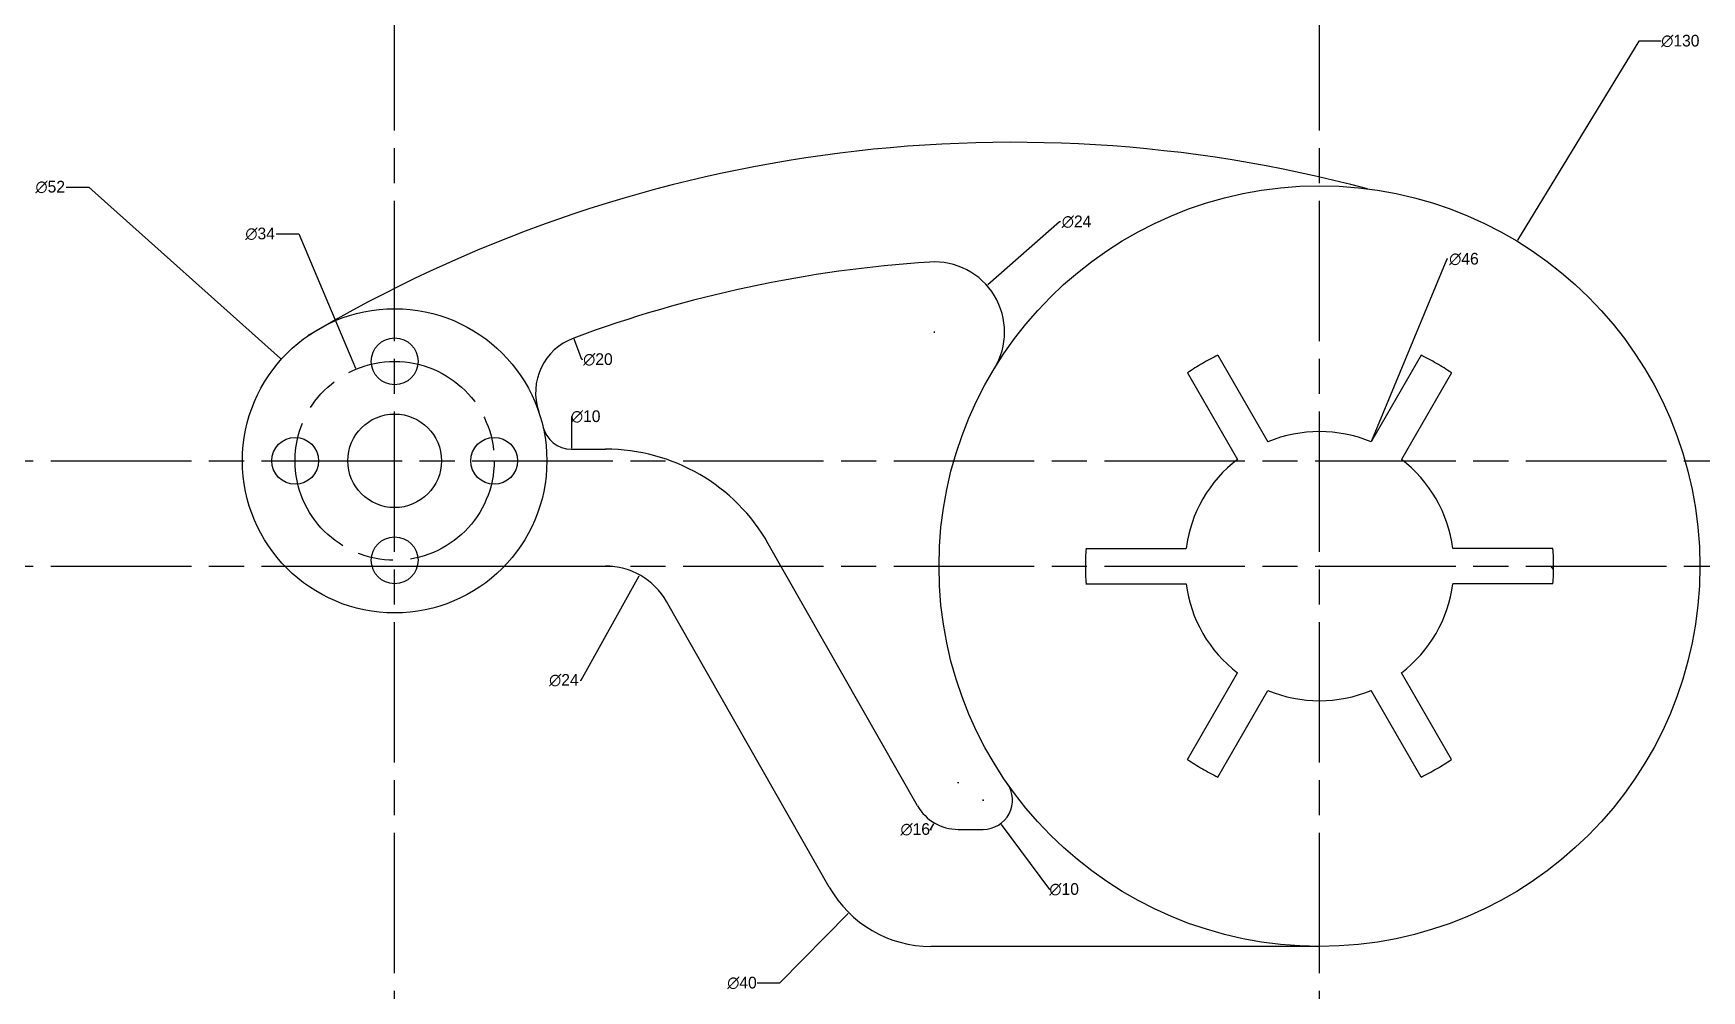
# Model space of a CAD drawing. Header units: inches. Extents: x -1109 to -824, y -253 to -90.
import ezdxf

# ---------------------------------------------------------------- set-up
doc = ezdxf.new("R2010")
doc.units = ezdxf.units.IN
doc.header["$MEASUREMENT"] = 0
doc.linetypes.add('ACAD_ISO08W100', pattern=[36, 24, -3, 6, -3])
doc.dimstyles.get("Standard").update_dxf_attribs({"dimtxt": 2, "dimasz": 0.18, "dimexe": 0.18, "dimexo": 0.0625, "dimgap": 0.09, "dimtad": 0, "dimtih": 1, "dimtoh": 1, "dimdec": 0, "dimzin": 0, "dimdsep": 46, "dimtxsty": 'Standard', "dimcen": 0.0885, "dimadec": 0, "dimazin": 0, "dimtfac": 1, "dimtdec": 0, "dimtofl": 0, "dimtmove": 0, "dimatfit": 3, "dimfxl": 1, "dimtolj": 1, "dimtzin": 0, "dimarcsym": 0})

# ---------------------------------------------------------------- blocks, each defined once
blk = doc.blocks.new('*D8')
at = {"color": 0, "lineweight": -2}
for p, q in [((-834.81, -90.95), (-855.51, -125)), ((-830.97, -90.95), (-834.81, -90.95)), ((-889.45, -180.7), (-889.27, -180.7)), ((-889.36, -180.79), (-889.36, -180.61))]:
    blk.add_line(p, q, dxfattribs=at)
at = {"color": 0}
blk.add_solid([(-855.53, -124.99), (-855.48, -125.02), (-855.6, -125.16)], dxfattribs=at)
at = {"layer": 'Defpoints', "color": 0}
for p in [(-855.6, -125.16), (-923.12, -236.25)]:
    blk.add_point(p, dxfattribs=at)
at = {"color": 0, "insert": (-827.71, -90.95), "char_height": 2, "attachment_point": 5}
blk.add_mtext('\\A1;∅130', dxfattribs=at)
blk = doc.blocks.new('*D9')
at = {"color": 0, "lineweight": -2}
for p, q in [((-867.61, -128.22), (-880.49, -159.29)), ((-867.43, -128.22), (-867.61, -128.22)), ((-889.45, -180.7), (-889.27, -180.7)), ((-889.36, -180.79), (-889.36, -180.61))]:
    blk.add_line(p, q, dxfattribs=at)
at = {"color": 0}
blk.add_solid([(-880.51, -159.28), (-880.46, -159.3), (-880.55, -159.45)], dxfattribs=at)
at = {"layer": 'Defpoints', "color": 0}
for p in [(-880.55, -159.45), (-898.16, -201.95)]:
    blk.add_point(p, dxfattribs=at)
at = {"color": 0, "insert": (-864.68, -128.22), "char_height": 2, "attachment_point": 5}
blk.add_mtext('\\A1;∅46', dxfattribs=at)
blk = doc.blocks.new('*D10')
at = {"color": 0, "lineweight": -2}
for p, q in [((-1103.45, -115.91), (-1099.6, -115.91)), ((-1099.6, -115.91), (-1066.86, -145.24)), ((-1047.45, -162.7), (-1047.27, -162.7)), ((-1047.36, -162.79), (-1047.36, -162.61))]:
    blk.add_line(p, q, dxfattribs=at)
at = {"color": 0}
blk.add_solid([(-1066.84, -145.21), (-1066.88, -145.26), (-1066.72, -145.36)], dxfattribs=at)
at = {"layer": 'Defpoints', "color": 0}
for p in [(-1066.72, -145.36), (-1027.99, -180.05)]:
    blk.add_point(p, dxfattribs=at)
at = {"color": 0, "insert": (-1106.2, -115.91), "char_height": 2, "attachment_point": 5}
blk.add_mtext('\\A1;∅52', dxfattribs=at)
blk = doc.blocks.new('*D11')
at = {"color": 0, "lineweight": -2}
for p, q in [((-1067.59, -123.91), (-1063.74, -123.91)), ((-1063.74, -123.91), (-1054.04, -146.88)), ((-1047.45, -162.7), (-1047.27, -162.7)), ((-1047.36, -162.79), (-1047.36, -162.61))]:
    blk.add_line(p, q, dxfattribs=at)
at = {"color": 0}
blk.add_solid([(-1054.01, -146.87), (-1054.07, -146.89), (-1053.97, -147.04)], dxfattribs=at)
at = {"layer": 'Defpoints', "color": 0}
for p in [(-1053.97, -147.04), (-1040.74, -178.36)]:
    blk.add_point(p, dxfattribs=at)
at = {"color": 0, "insert": (-1070.34, -123.91), "char_height": 2, "attachment_point": 5}
blk.add_mtext('\\A1;∅34', dxfattribs=at)
blk = doc.blocks.new('*D12')
at = {"color": 0, "lineweight": -2}
for p, q in [((-955.82, -225.7), (-955.64, -225.7)), ((-955.73, -225.79), (-955.73, -225.61)), ((-981.58, -251.95), (-969.89, -240.08)), ((-985.43, -251.95), (-981.58, -251.95))]:
    blk.add_line(p, q, dxfattribs=at)
at = {"color": 0}
blk.add_solid([(-969.91, -240.06), (-969.87, -240.1), (-969.76, -239.95)], dxfattribs=at)
at = {"layer": 'Defpoints', "color": 0}
for p in [(-941.69, -211.45), (-969.76, -239.95)]:
    blk.add_point(p, dxfattribs=at)
at = {"color": 0, "insert": (-988.02, -251.95), "char_height": 2, "attachment_point": 5}
blk.add_mtext('\\A1;∅40', dxfattribs=at)
blk = doc.blocks.new('*D13')
at = {"color": 0, "lineweight": -2}
for p, q in [((-946.89, -220.7), (-946.71, -220.7)), ((-946.8, -220.79), (-946.8, -220.61)), ((-935.42, -235.95), (-943.7, -224.85)), ((-935.24, -235.95), (-935.42, -235.95))]:
    blk.add_line(p, q, dxfattribs=at)
at = {"color": 0}
blk.add_solid([(-943.68, -224.84), (-943.73, -224.87), (-943.81, -224.71)], dxfattribs=at)
at = {"layer": 'Defpoints', "color": 0}
for p in [(-949.8, -216.7), (-943.81, -224.71)]:
    blk.add_point(p, dxfattribs=at)
at = {"color": 0, "insert": (-932.98, -235.95), "char_height": 2, "attachment_point": 5}
blk.add_mtext('\\A1;∅10', dxfattribs=at)
blk = doc.blocks.new('*D14')
at = {"color": 0, "lineweight": -2}
for p, q in [((-951.17, -217.7), (-950.99, -217.7)), ((-951.08, -217.79), (-951.08, -217.61)), ((-955.82, -225.7), (-955.25, -224.74)), ((-956, -225.7), (-955.82, -225.7))]:
    blk.add_line(p, q, dxfattribs=at)
at = {"color": 0}
blk.add_solid([(-955.27, -224.73), (-955.22, -224.76), (-955.16, -224.59)], dxfattribs=at)
at = {"layer": 'Defpoints', "color": 0}
for p in [(-947, -210.82), (-955.16, -224.59)]:
    blk.add_point(p, dxfattribs=at)
at = {"color": 0, "insert": (-958.42, -225.7), "char_height": 2, "attachment_point": 5}
blk.add_mtext('\\A1;∅16', dxfattribs=at)
blk = doc.blocks.new('*D15')
at = {"color": 0, "lineweight": -2}
for p, q in [((-1015.51, -200.21), (-1005.59, -182.37)), ((-1015.69, -200.21), (-1015.51, -200.21))]:
    blk.add_line(p, q, dxfattribs=at)
at = {"color": 0}
blk.add_solid([(-1005.62, -182.36), (-1005.56, -182.39), (-1005.5, -182.22)], dxfattribs=at)
at = {"layer": 'Defpoints', "color": 0}
for p in [(-1005.5, -182.22), (-1017.17, -203.19)]:
    blk.add_point(p, dxfattribs=at)
at = {"color": 0, "insert": (-1018.45, -200.21), "char_height": 2, "attachment_point": 5}
blk.add_mtext('\\A1;∅24', dxfattribs=at)
blk = doc.blocks.new('*D16')
at = {"color": 0, "lineweight": -2}
for p, q in [((-933.79, -121.84), (-946.02, -132.64)), ((-933.61, -121.84), (-933.79, -121.84)), ((-955.24, -140.7), (-955.06, -140.7)), ((-955.15, -140.79), (-955.15, -140.61))]:
    blk.add_line(p, q, dxfattribs=at)
at = {"color": 0}
blk.add_solid([(-946.04, -132.61), (-946, -132.66), (-946.16, -132.75)], dxfattribs=at)
at = {"layer": 'Defpoints', "color": 0}
for p in [(-946.16, -132.75), (-964.14, -148.64)]:
    blk.add_point(p, dxfattribs=at)
at = {"color": 0, "insert": (-930.86, -121.84), "char_height": 2, "attachment_point": 5}
blk.add_mtext('\\A1;∅24', dxfattribs=at)
blk = doc.blocks.new('*D17')
at = {"color": 0, "lineweight": -2}
for p, q in [((-1015.4, -145.39), (-1016.7, -141.88)), ((-1015.22, -145.39), (-1015.4, -145.39))]:
    blk.add_line(p, q, dxfattribs=at)
at = {"color": 0}
blk.add_solid([(-1016.67, -141.87), (-1016.73, -141.89), (-1016.76, -141.71)], dxfattribs=at)
at = {"layer": 'Defpoints', "color": 0}
for p in [(-1016.76, -141.71), (-1009.81, -160.46)]:
    blk.add_point(p, dxfattribs=at)
at = {"color": 0, "insert": (-1012.63, -145.39), "char_height": 2, "attachment_point": 5}
blk.add_mtext('\\A1;∅20', dxfattribs=at)
blk = doc.blocks.new('*D18')
at = {"color": 0, "lineweight": -2}
for p, q in [((-1016.98, -155.14), (-1017.16, -155.14)), ((-1017.16, -155.14), (-1017.16, -160.52))]:
    blk.add_line(p, q, dxfattribs=at)
at = {"color": 0}
blk.add_solid([(-1017.19, -160.52), (-1017.13, -160.52), (-1017.16, -160.7)], dxfattribs=at)
at = {"layer": 'Defpoints', "color": 0}
for p in [(-1017.16, -150.7), (-1017.16, -160.7)]:
    blk.add_point(p, dxfattribs=at)
at = {"color": 0, "insert": (-1014.72, -155.14), "char_height": 2, "attachment_point": 5}
blk.add_mtext('\\A1;∅10', dxfattribs=at)

msp = doc.modelspace()

# ---------------------------------------------------------------- linework, layer by layer
for p, q in [((-906.7, -144.66), (-898.16, -159.45)), ((-872.01, -144.66), (-880.55, -159.45)), ((-911.9, -147.66), (-903.36, -162.45)), ((-866.82, -147.66), (-875.36, -162.45)), ((-1017.16, -160.7), (-1011.33, -160.7)), ((-958.03, -221.66), (-983.52, -176.87)), ((-929.25, -177.7), (-912.16, -177.7)), ((-849.47, -177.7), (-866.55, -177.7)), ((-1047.36, -180.7), (-1011.33, -180.7)), ((-929.25, -183.7), (-912.16, -183.7)), ((-849.47, -183.7), (-866.55, -183.7)), ((-973.11, -235.6), (-1000.91, -186.77)), ((-911.9, -213.75), (-903.36, -198.95)), ((-866.82, -213.75), (-875.36, -198.95)), ((-906.7, -216.75), (-898.16, -201.95)), ((-872.01, -216.75), (-880.55, -201.95)), ((-951.08, -225.7), (-946.8, -225.7)), ((-889.36, -245.7), (-955.73, -245.7))]:
    msp.add_line(p, q)
at = {"linetype": 'ACAD_ISO08W100'}
for p, direction in [((-1047.36, -180.7), (0, 1)), ((-889.36, -180.7), (0, 1)), ((-889.36, -162.7), (1, 0)), ((-889.36, -180.7), (1, 0))]:
    msp.add_xline(p, direction, dxfattribs=at)
for centre, radius in [((-889.36, -180.7), 65), ((-1047.36, -162.7), 26), ((-1047.36, -145.7), 4), ((-1047.36, -162.7), 8), ((-1064.36, -162.7), 4), ((-1030.36, -162.7), 4), ((-1047.36, -179.7), 4)]:
    msp.add_circle(centre, radius)
msp.add_circle((-1047.36, -162.7), 17, dxfattribs=at)
for centre, radius, start, end in [((-941.84, -343.67), 235.41, 75.0548, 120.7521), ((-941.84, -343.67), 215.41, 93.7514, 110.353), ((-955.15, -140.7), 12, 328.6986, 93.7514), ((-1013.28, -151.09), 10, 110.353, 198.8247), ((-889.36, -180.7), 40, 115.6988, 120), ((-889.36, -180.7), 40, 60, 64.3012), ((-889.36, -180.7), 40, 120, 124.3012), ((-889.36, -180.7), 40, 55.6988, 60), ((-1017.16, -155.7), 5, 193.0503, 270), ((-889.36, -180.7), 23, 67.4947, 112.5053), ((-1011.33, -192.7), 32, 29.6499, 90), ((-889.36, -180.7), 23, 127.4947, 172.5053), ((-889.36, -180.7), 23, 7.4947, 52.5053), ((-889.36, -180.7), 40, 175.6988, 180), ((-889.36, -180.7), 40, 0, 4.3012), ((-1011.33, -192.7), 12, 29.6499, 90), ((-889.36, -180.7), 40, 180, 184.3012), ((-960.67, -270.92), 142.92, 38.8478, 39.1394), ((-889.36, -180.7), 40, 355.6988, 0), ((-889.36, -180.7), 23, 187.4947, 232.5053), ((-889.36, -180.7), 23, 307.4947, 352.5053), ((-889.36, -180.7), 23, 247.4947, 292.5053), ((-889.36, -180.7), 40, 235.6988, 240), ((-889.36, -180.7), 40, 300, 304.3012), ((-889.36, -180.7), 40, 240, 244.3012), ((-889.36, -180.7), 40, 295.6988, 300), ((-946.8, -220.7), 5, 270, 34.8499), ((-951.08, -217.7), 8, 209.6499, 270), ((-955.73, -225.7), 20, 209.6499, 270)]:
    msp.add_arc(centre, radius, start, end)

# ---------------------------------------------------------------- dimensions: what is measured, and where the dimension line sits
for p1, p2, picture, middle in [((-923.12, -236.25), (-855.6, -125.16), '*D8', (-827.71, -90.95)), ((-1027.99, -180.05), (-1066.72, -145.36), '*D10', (-1106.2, -115.91)), ((-964.14, -148.64), (-946.16, -132.75), '*D16', (-930.86, -121.84)), ((-1040.74, -178.36), (-1053.97, -147.04), '*D11', (-1070.34, -123.91)), ((-947, -210.82), (-955.16, -224.59), '*D14', (-958.42, -225.7)), ((-941.69, -211.45), (-969.76, -239.95), '*D12', (-988.02, -251.95)), ((-949.8, -216.7), (-943.81, -224.71), '*D13', (-932.98, -235.95))]:
    dim = msp.add_diameter_dim_2p(p1=p1, p2=p2, dimstyle='Standard')
    dim.commit()
    dim.dimension.update_dxf_attribs({"geometry": picture, "text_midpoint": middle, "dimtype": 163})
for p1, p2, picture, middle in [((-898.16, -201.95), (-880.55, -159.45), '*D9', (-867.61, -128.22)), ((-1009.81, -160.46), (-1016.76, -141.71), '*D17', (-1015.4, -145.39)), ((-1017.16, -150.7), (-1017.16, -160.7), '*D18', (-1017.16, -155.14)), ((-1017.17, -203.19), (-1005.5, -182.22), '*D15', (-1015.51, -200.21))]:
    dim = msp.add_diameter_dim_2p(p1=p1, p2=p2, dimstyle='Standard', override={"dimtmove": 1})
    dim.commit()
    dim.dimension.update_dxf_attribs({"geometry": picture, "text_midpoint": middle, "dimtype": 163})

doc.saveas('drawing.dxf')
